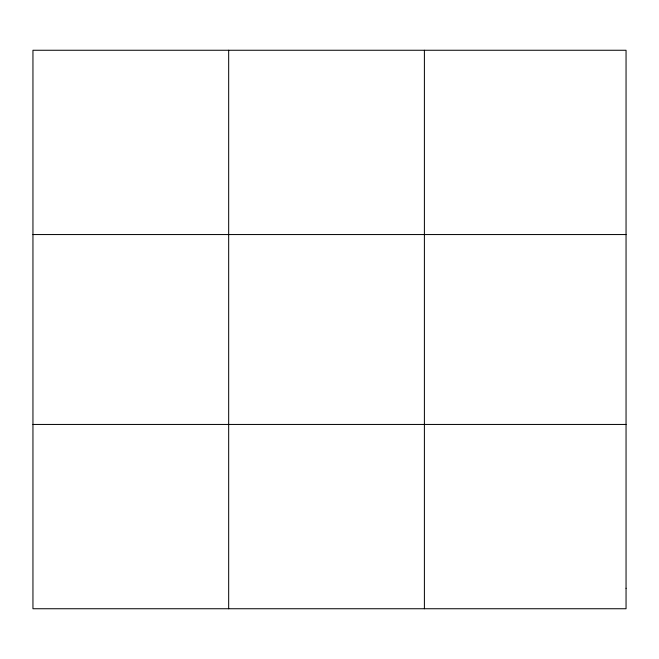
<?xml version="1.0" encoding="UTF-8"?>
<svg xmlns="http://www.w3.org/2000/svg" width="659" height="659" viewBox="0 0 659 659"><rect width="100%" height="100%" fill="white"/><g stroke="black" fill="none" stroke-linecap="round" stroke-linejoin="round"><path stroke-width="0.99" d="M228.673 608.743L228.673 50.257M424.396 608.743L424.396 50.257M32.95 234.555L626.05 234.555M32.95 424.445L626.05 424.445M626.05 588.265L626.05 608.743L32.95 608.743L32.95 50.257L626.05 50.257L626.05 588.265"/></g></svg>
